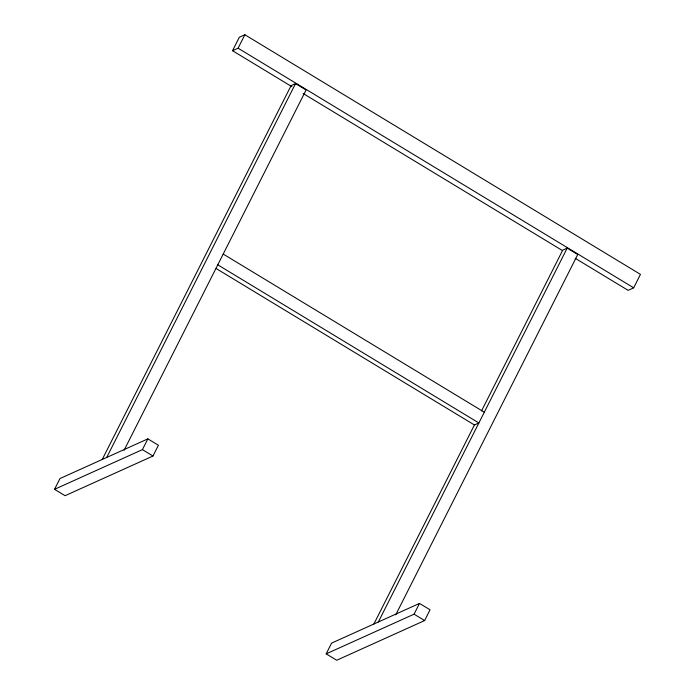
<?xml version="1.0" encoding="UTF-8"?>
<svg xmlns="http://www.w3.org/2000/svg" width="695" height="695" viewBox="0 0 695 695"><rect width="100%" height="100%" fill="white"/><g stroke="black" fill="none" stroke-linecap="round" stroke-linejoin="round"><path stroke-width="1.04" d="M291.952 86.71L232.521 50.709L239.315 37.261L244.875 34.75L640.46 274.377L633.675 287.826L628.106 290.345L575.173 258.279M232.521 50.709L238.081 48.198L244.875 34.75M54.54 489.315L59.97 478.551L147.861 438.866L158.408 445.26L152.97 456.016L65.087 495.7L54.54 489.315L142.423 449.63L147.861 438.866M102.243 459.464L291.092 85.607L295.549 83.591L306.095 89.985L124.092 450.282M106.7 457.458L295.549 83.591M326.172 653.856L331.611 643.101L419.493 603.416L430.049 609.802L424.61 620.566L336.719 660.25L326.172 653.856L414.064 614.172L419.493 603.416M373.884 624.014L474.668 424.489M481.522 410.927L562.733 250.148L567.181 248.141L577.736 254.535L395.733 614.832M378.332 621.999L567.181 248.141M238.081 48.198L633.675 287.826M303.098 93.46L562.177 250.4M223.217 254.057L484.311 412.213M217.787 264.812L478.872 422.968L474.424 424.975L216.11 268.505M142.423 449.63L152.97 456.016M414.064 614.172L424.61 620.566"/></g></svg>
